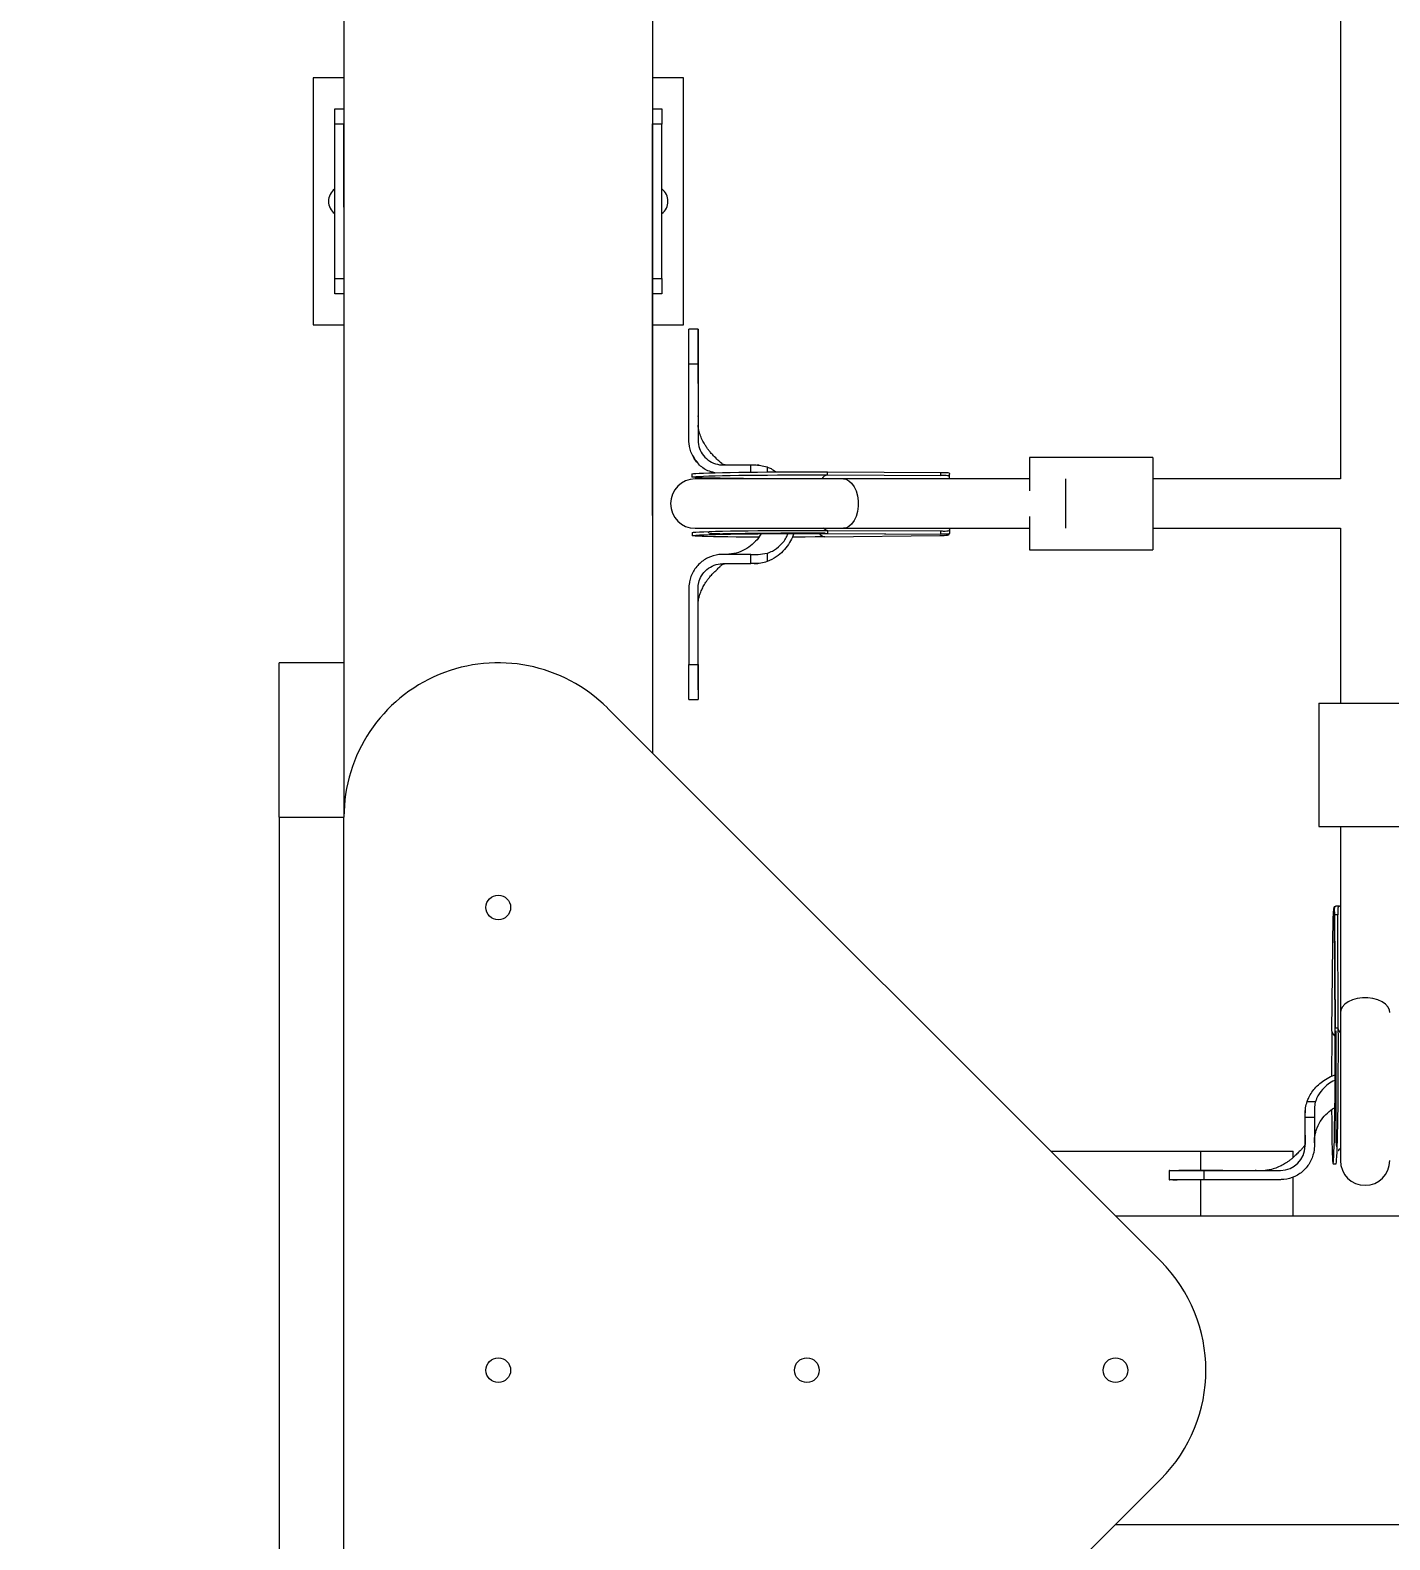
# Model space of a CAD drawing. Header units: millimetres. Extents: x -6879 to 7341, y -8047 to 7187.
# Drawn here: x -4537 to -4096.5, y -90.8 to 398.5 of the extents above; entities that cross this region are included whole.
import ezdxf

# ---------------------------------------------------------------- set-up
doc = ezdxf.new("R2010")
doc.units = ezdxf.units.MM
for name, color, linetype in [('DIKOM_ОБЪЕКТ', 7, 'Continuous'), ('DIKOM_РАЗМЕР_ЗОНА', 7, 'Continuous'), ('DIKOM_РАЗМЕР_ОБЪЕКТА', 7, 'Continuous')]:
    doc.layers.add(name, color=color, linetype=linetype)
doc.styles.add('style1', font='arial.ttf', dxfattribs={"width": 0.8})
doc.dimstyles.new('1-50', dxfattribs={"dimtxt": 300, "dimasz": 200, "dimexe": 100, "dimexo": 0, "dimgap": 100, "dimtad": 0, "dimdec": 0, "dimtxsty": 'style1', "dimcen": 0, "dimclrd": 7, "dimclre": 7, "dimadec": 1, "dimazin": 2, "dimtfac": 1, "dimtdec": 0, "dimtmove": 1, "dimatfit": 3, "dimfxl": 0, "dimlwd": 25, "dimlwe": 18, "dimarcsym": 0})

# ---------------------------------------------------------------- blocks, each defined once
blk = doc.blocks.new('*D20')
at = {"layer": 'Defpoints', "color": 0, "transparency": 16777216}
for p in [(-335.47, 4138.44), (-5198.79, -5966.88), (-1568.13, -5966.88)]:
    blk.add_point(p, dxfattribs=at)
at = {"layer": 'DIKOM_РАЗМЕР_ОБЪЕКТА', "color": 7, "lineweight": 18, "transparency": 16777216}
for p, q in [((-335.47, 4138.44), (-5298.79, 4138.44)), ((-1568.13, -5966.88), (-5298.79, -5966.88))]:
    blk.add_line(p, q, dxfattribs=at)
at = {"layer": 'DIKOM_РАЗМЕР_ОБЪЕКТА', "color": 7, "lineweight": 25, "transparency": 16777216}
for p, q in [((-5198.79, 3938.44), (-5198.79, -81.84)), ((-5198.79, -5766.88), (-5198.79, -1161.62))]:
    blk.add_line(p, q, dxfattribs=at)
at = {"layer": 'DIKOM_РАЗМЕР_ОБЪЕКТА', "color": 7, "transparency": 16777216}
for points in [[(-5232.12, 3938.44), (-5165.46, 3938.44), (-5198.79, 4138.44)], [(-5232.12, -5766.88), (-5165.46, -5766.88), (-5198.79, -5966.88)]]:
    blk.add_solid(points, dxfattribs=at)
at = {"layer": 'DIKOM_РАЗМЕР_ОБЪЕКТА', "color": 0, "transparency": 16777216, "insert": (-5198.79, -621.73), "char_height": 300, "attachment_point": 5, "rotation": 90, "style": 'style1'}
blk.add_mtext('10100', dxfattribs=at)
blk = doc.blocks.new('*D19')
at = {"layer": 'Defpoints', "color": 0, "transparency": 16777216}
for p in [(5624.04, 6094.27), (-4435.35, 2864.29), (5624.04, -2640.11)]:
    blk.add_point(p, dxfattribs=at)
at = {"layer": 'DIKOM_РАЗМЕР_ОБЪЕКТА', "color": 7, "lineweight": 18, "transparency": 16777216}
for p, q in [((-4435.35, 2864.29), (-4435.35, 6194.27)), ((5624.04, -2640.11), (5624.04, 6194.27))]:
    blk.add_line(p, q, dxfattribs=at)
at = {"layer": 'DIKOM_РАЗМЕР_ОБЪЕКТА', "color": 7, "lineweight": 25, "transparency": 16777216}
for p, q in [((-4235.35, 6094.27), (2113.67, 6094.27)), ((5424.04, 6094.27), (3193.46, 6094.27))]:
    blk.add_line(p, q, dxfattribs=at)
at = {"layer": 'DIKOM_РАЗМЕР_ОБЪЕКТА', "color": 7, "transparency": 16777216}
for points in [[(-4235.35, 6127.6), (-4235.35, 6060.94), (-4435.35, 6094.27)], [(5424.04, 6127.6), (5424.04, 6060.94), (5624.04, 6094.27)]]:
    blk.add_solid(points, dxfattribs=at)
at = {"layer": 'DIKOM_РАЗМЕР_ОБЪЕКТА', "color": 0, "transparency": 16777216, "insert": (2653.56, 6094.27), "char_height": 300, "attachment_point": 5, "style": 'style1'}
blk.add_mtext('10100', dxfattribs=at)
blk = doc.blocks.new('*D18')
at = {"layer": 'Defpoints', "color": 0, "transparency": 16777216}
for p in [(-342.29, 5666.7), (-6681.79, -8047.27), (-1651.48, -8047.27)]:
    blk.add_point(p, dxfattribs=at)
at = {"layer": 'DIKOM_РАЗМЕР_ЗОНА', "color": 7, "lineweight": 18, "transparency": 16777216}
for p, q in [((-342.29, 5666.7), (-6781.79, 5666.7)), ((-1651.48, -8047.27), (-6781.79, -8047.27))]:
    blk.add_line(p, q, dxfattribs=at)
at = {"layer": 'DIKOM_РАЗМЕР_ЗОНА', "color": 7, "lineweight": 25, "transparency": 16777216}
for p, q in [((-6681.79, 5466.7), (-6681.79, -340.84)), ((-6681.79, -7847.27), (-6681.79, -1420.62))]:
    blk.add_line(p, q, dxfattribs=at)
at = {"layer": 'DIKOM_РАЗМЕР_ЗОНА', "color": 7, "transparency": 16777216}
for points in [[(-6715.12, 5466.7), (-6648.46, 5466.7), (-6681.79, 5666.7)], [(-6715.12, -7847.27), (-6648.46, -7847.27), (-6681.79, -8047.27)]]:
    blk.add_solid(points, dxfattribs=at)
at = {"layer": 'DIKOM_РАЗМЕР_ЗОНА', "color": 0, "transparency": 16777216, "insert": (-6681.79, -880.73), "char_height": 300, "attachment_point": 5, "rotation": 90, "style": 'style1'}
blk.add_mtext('13700', dxfattribs=at)
blk = doc.blocks.new('*D17')
at = {"layer": 'Defpoints', "color": 0, "transparency": 16777216}
for p in [(-5935.35, 6990.27), (-5935.35, 998.27), (7340.79, -2830.86)]:
    blk.add_point(p, dxfattribs=at)
at = {"layer": 'DIKOM_РАЗМЕР_ЗОНА', "color": 7, "lineweight": 18, "transparency": 16777216}
for p, q in [((-5935.35, 998.27), (-5935.35, 7090.27)), ((7340.79, -2830.86), (7340.79, 7090.27))]:
    blk.add_line(p, q, dxfattribs=at)
at = {"layer": 'DIKOM_РАЗМЕР_ЗОНА', "color": 7, "lineweight": 25, "transparency": 16777216}
for p, q in [((-5735.35, 6990.27), (2016.67, 6990.27)), ((7140.79, 6990.27), (3096.46, 6990.27))]:
    blk.add_line(p, q, dxfattribs=at)
at = {"layer": 'DIKOM_РАЗМЕР_ЗОНА', "color": 7, "transparency": 16777216}
for points in [[(-5735.35, 7023.6), (-5735.35, 6956.94), (-5935.35, 6990.27)], [(7140.79, 7023.6), (7140.79, 6956.94), (7340.79, 6990.27)]]:
    blk.add_solid(points, dxfattribs=at)
at = {"layer": 'DIKOM_РАЗМЕР_ЗОНА', "color": 0, "transparency": 16777216, "insert": (2556.56, 6990.27), "char_height": 300, "attachment_point": 5, "style": 'style1'}
blk.add_mtext('13300', dxfattribs=at)

msp = doc.modelspace()

# ---------------------------------------------------------------- linework, layer by layer
at = {"layer": 'DIKOM_ОБЪЕКТ', "color": 7, "linetype": 'Continuous', "lineweight": 15}
for p, q in [((-4435.35, 1464.18), (-4435.35, 143.47)), ((-4335.35, 1464.18), (-4335.35, 164.18)), ((-4112.47, 537.06), (-4112.47, 253.06)), ((-4435.35, 416.18), (-4435.35, 389.18)), ((-4335.36, 389.18), (-4335.36, 368.18)), ((-4335.36, 389.18), (-4335.35, 389.18)), ((-4335.35, 389.18), (-4335.35, 368.18)), ((-4445.35, 383.05), (-4445.35, 303.05)), ((-4435.35, 383.05), (-4445.35, 383.05)), ((-4325.35, 383.05), (-4335.35, 383.05)), ((-4325.35, 303.05), (-4325.35, 383.05)), ((-4438.35, 373.05), (-4435.35, 373.05)), ((-4438.35, 368.05), (-4438.35, 373.05)), ((-4335.35, 373.05), (-4332.35, 373.05)), ((-4332.35, 373.05), (-4332.35, 368.05)), ((-4435.35, 368.05), (-4438.35, 368.05)), ((-4438.35, 318.05), (-4438.35, 368.05)), ((-4435.36, 341.18), (-4435.36, 368.18)), ((-4335.36, 368.18), (-4335.35, 368.18)), ((-4335.36, 341.18), (-4335.36, 368.18)), ((-4335.36, 368.18), (-4335.35, 368.18)), ((-4335.35, 341.18), (-4335.35, 368.18)), ((-4332.35, 368.05), (-4335.35, 368.05)), ((-4332.35, 318.05), (-4332.35, 368.05)), ((-4435.35, 341.18), (-4435.36, 341.18)), ((-4435.35, 341.18), (-4435.35, 241.18)), ((-4335.35, 241.18), (-4335.35, 341.18)), ((-4335.35, 341.18), (-4335.35, 341.18)), ((-4438.35, 318.05), (-4435.35, 318.05)), ((-4438.35, 313.05), (-4438.35, 318.05)), ((-4335.35, 318.05), (-4332.35, 318.05)), ((-4332.35, 318.05), (-4332.35, 313.05)), ((-4435.35, 313.05), (-4438.35, 313.05)), ((-4332.35, 313.05), (-4335.35, 313.05)), ((-4445.35, 303.05), (-4435.35, 303.05)), ((-4335.35, 303.05), (-4325.35, 303.05)), ((-4320.59, 301.61), (-4323.59, 301.61)), ((-4320.59, 296.33), (-4320.59, 301.61)), ((-4320.59, 293.12), (-4320.59, 294.39)), ((-4323.59, 265.61), (-4323.59, 290.33)), ((-4323.59, 290.33), (-4320.59, 290.33)), ((-4320.59, 290.33), (-4320.59, 265.61)), ((-4322.34, 260.64), (-4321.3, 258.88)), ((-4173.25, 260.06), (-4213.25, 260.06)), ((-4213.25, 260.06), (-4213.25, 249.21)), ((-4173.25, 260.06), (-4173.25, 230.06)), ((-4322.61, 254.67), (-4322.6, 253.67)), ((-4321.38, 259), (-4320.63, 258.18)), ((-4312.59, 257.61), (-4311.59, 257.61)), ((-4311.59, 257.61), (-4303.46, 257.61)), ((-4303.46, 255.29), (-4303.46, 257.61)), ((-4300.82, 257.52), (-4301.52, 257.55)), ((-4298.25, 256.95), (-4298.25, 255.34)), ((-4278.67, 254.38), (-4278.67, 255.38)), ((-4278.67, 255.38), (-4241.99, 255.19)), ((-4241.99, 254.19), (-4241.99, 255.19)), ((-4239.11, 253.61), (-4239.11, 254.66)), ((-4273.53, 253.06), (-4321.53, 253.06)), ((-4278.67, 254.38), (-4241.99, 254.19)), ((-4213.25, 253.06), (-4273.53, 253.06)), ((-4201.53, 253.06), (-4201.53, 237.06)), ((-4112.47, 253.06), (-4173.25, 253.06)), ((-4213.25, 240.91), (-4213.25, 230.06)), ((-4322.53, 235.67), (-4322.53, 234.67)), ((-4321.53, 237.06), (-4273.53, 237.06)), ((-4278.75, 236.38), (-4279.34, 236.54)), ((-4278.68, 235.38), (-4240.71, 235.19)), ((-4278.68, 235.38), (-4278.59, 235.38)), ((-4278.59, 235.38), (-4278.6, 236.38)), ((-4278.6, 236.38), (-4241.92, 236.2)), ((-4278.59, 235.38), (-4241.92, 235.2)), ((-4273.53, 237.06), (-4213.25, 237.06)), ((-4241.92, 235.2), (-4241.92, 236.2)), ((-4239.04, 235.58), (-4239.04, 236.63)), ((-4173.25, 237.06), (-4112.47, 237.06)), ((-4112.47, 237.06), (-4112.47, 180.4)), ((-4279.57, 234.3), (-4242.31, 234.73)), ((-4213.25, 230.06), (-4173.25, 230.06)), ((-4311.59, 228.61), (-4312.59, 228.61)), ((-4312.59, 225.61), (-4311.59, 225.61)), ((-4303.46, 228.61), (-4311.59, 228.61)), ((-4311.59, 225.61), (-4303.46, 225.61)), ((-4303.46, 225.61), (-4303.46, 228.61)), ((-4302.45, 225.63), (-4301.24, 225.66)), ((-4301.94, 225.65), (-4301.25, 225.7)), ((-4298.25, 229), (-4298.25, 226.28)), ((-4323.59, 217.61), (-4323.59, 192.9)), ((-4320.59, 192.9), (-4320.59, 217.6)), ((-4435.35, 193.47), (-4456.35, 193.47)), ((-4456.35, 143.47), (-4456.35, 193.47)), ((-4323.59, 192.9), (-4320.59, 192.9)), ((-4320.59, 188.75), (-4320.59, 181.63)), ((-4323.59, 181.61), (-4320.59, 181.61)), ((-4170.71, -0.46), (-4350, 178.82)), ((-4119.47, 180.4), (-4119.47, 140.4)), ((-4119.47, 180.4), (-4104.47, 180.4)), ((-4104.47, 180.4), (-4089.47, 180.4)), ((-4456.35, 143.47), (-4435.35, 143.47)), ((-4456.35, 143.47), (-4456.35, -215.11)), ((-4435.35, -215.11), (-4435.35, 143.47)), ((-4119.47, 140.4), (-4104.47, 140.4)), ((-4112.47, 140.4), (-4112.47, 80.12)), ((-4104.47, 140.4), (-4089.47, 140.4)), ((-4114.34, 112.76), (-4114.15, 74.97)), ((-4112.9, 114.6), (-4113.95, 114.61)), ((-4115.24, 74.08), (-4114.8, 111.34)), ((-4114.15, 75.05), (-4114.34, 111.73)), ((-4113.34, 111.73), (-4114.34, 111.73)), ((-4113.15, 75.05), (-4113.34, 111.73)), ((-4112.47, 80.12), (-4112.47, 32.12)), ((-4113.15, 75.05), (-4114.15, 75.05)), ((-4114.15, 75.05), (-4114.15, 74.97)), ((-4113, 74.31), (-4113.15, 74.9)), ((-4123.25, 51.29), (-4120.53, 51.29)), ((-4120.92, 46.08), (-4123.92, 46.08)), ((-4123.92, 37.94), (-4123.92, 46.08)), ((-4123.87, 48.29), (-4123.89, 47.59)), ((-4123.86, 48.57), (-4123.87, 47.78)), ((-4120.92, 46.08), (-4120.92, 37.94)), ((-4206.35, 35.18), (-4157.78, 35.18)), ((-4157.78, 35.18), (-4127.78, 35.18)), ((-4157.78, 35.18), (-4157.78, 28.94)), ((-4127.78, 33.12), (-4127.78, 35.18)), ((-4123.92, 36.94), (-4123.92, 37.94)), ((-4120.92, 37.94), (-4120.92, 36.94)), ((-4114.86, 31.12), (-4113.86, 31.11)), ((-4167.92, 28.94), (-4167.92, 25.94)), ((-4162.11, 28.94), (-4164.84, 28.94)), ((-4155.41, 28.94), (-4162.04, 28.94)), ((-4157.78, 25.94), (-4157.78, 14.18)), ((-4156.81, 28.94), (-4157.21, 28.94)), ((-4156.64, 25.94), (-4156.64, 28.94)), ((-4156.64, 28.94), (-4131.92, 28.94)), ((-4131.92, 25.94), (-4156.64, 25.94)), ((-4127.78, 14.18), (-4127.78, 26.77)), ((-4185.35, 14.18), (-3135.35, 14.18)), ((-4170.71, -71.18), (-4350, -250.46)), ((-4185.35, -85.82), (-3135.35, -85.82))]:
    msp.add_line(p, q, dxfattribs=at)
at = {"layer": 'DIKOM_ОБЪЕКТ', "color": 7, "linetype": 'Continuous', "lineweight": 15, "flags": 128}
for points in [[(-4322.61, 254.67), (-4322.53, 254.71), (-4322.12, 254.78), (-4321.35, 254.84), (-4320.25, 254.91), (-4318.82, 254.97), (-4317.07, 255.03), (-4315.03, 255.09), (-4312.72, 255.14), (-4310.17, 255.19), (-4307.41, 255.24), (-4304.46, 255.28), (-4301.37, 255.31), (-4298.16, 255.34), (-4294.88, 255.37), (-4291.56, 255.38), (-4288.24, 255.39), (-4284.96, 255.39), (-4281.76, 255.39), (-4278.67, 255.38)], [(-4305.9, 253.21), (-4308.31, 253.23), (-4311.01, 253.25), (-4313.49, 253.29), (-4315.71, 253.33), (-4317.66, 253.37), (-4319.31, 253.42), (-4320.64, 253.47), (-4321.63, 253.53), (-4322.28, 253.59), (-4322.58, 253.65), (-4322.53, 253.71), (-4322.11, 253.78), (-4321.35, 253.84), (-4320.25, 253.91), (-4318.81, 253.97), (-4317.07, 254.03), (-4315.03, 254.09), (-4312.72, 254.14), (-4310.17, 254.19), (-4307.4, 254.24), (-4304.46, 254.28), (-4301.36, 254.31), (-4298.16, 254.34), (-4294.88, 254.37), (-4291.56, 254.38), (-4288.24, 254.39), (-4284.96, 254.39), (-4281.76, 254.39), (-4278.67, 254.38)], [(-4273.53, 253.06), (-4272.75, 252.95), (-4271.75, 252.49), (-4270.84, 251.68), (-4270.05, 250.56), (-4269.42, 249.18), (-4268.98, 247.61), (-4268.76, 245.92), (-4268.76, 244.19), (-4268.98, 242.5), (-4269.42, 240.93), (-4270.05, 239.56), (-4270.84, 238.44), (-4271.75, 237.63), (-4272.75, 237.16), (-4273.53, 237.06)], [(-4322.53, 235.67), (-4322.46, 235.72), (-4322.04, 235.78), (-4321.28, 235.85), (-4320.18, 235.91), (-4318.74, 235.97), (-4316.99, 236.03), (-4314.96, 236.09), (-4312.65, 236.15), (-4310.1, 236.2), (-4307.33, 236.24), (-4304.39, 236.28), (-4301.29, 236.32), (-4298.09, 236.35), (-4294.81, 236.37), (-4291.49, 236.39), (-4288.17, 236.4), (-4284.89, 236.4), (-4281.69, 236.39), (-4278.6, 236.38)], [(-4301.06, 234.19), (-4302.3, 234.2), (-4305.35, 234.21), (-4308.24, 234.23), (-4310.94, 234.26), (-4313.41, 234.29), (-4315.64, 234.33), (-4317.58, 234.37), (-4319.23, 234.42), (-4320.56, 234.47), (-4321.56, 234.53), (-4322.21, 234.59), (-4322.51, 234.65), (-4322.45, 234.72), (-4322.04, 234.78), (-4321.28, 234.85), (-4320.17, 234.91), (-4318.74, 234.97), (-4316.99, 235.03), (-4314.95, 235.09), (-4312.64, 235.15), (-4310.09, 235.2), (-4307.33, 235.24), (-4304.38, 235.28), (-4301.29, 235.32), (-4298.08, 235.35), (-4294.8, 235.37), (-4291.48, 235.39), (-4288.17, 235.4), (-4284.89, 235.4), (-4281.68, 235.39), (-4278.59, 235.38), (-4278.59, 235.38)], [(-4279.34, 236.54), (-4279.35, 236.54), (-4280.05, 237.06)], [(-4279.57, 234.3), (-4282.7, 234.26), (-4285.93, 234.23), (-4289.23, 234.21), (-4290.06, 234.21)], [(-4096.47, 80.12), (-4096.58, 80.89), (-4097.04, 81.89), (-4097.85, 82.81), (-4098.97, 83.6), (-4100.35, 84.23), (-4101.92, 84.67), (-4103.61, 84.89), (-4105.34, 84.89), (-4107.03, 84.67), (-4108.6, 84.23), (-4109.97, 83.6), (-4111.09, 82.81), (-4111.9, 81.89), (-4112.37, 80.89), (-4112.47, 80.12)], [(-4115.24, 74.08), (-4115.27, 70.95), (-4115.3, 67.71), (-4115.32, 64.42), (-4115.33, 61.1), (-4115.34, 59.48)], [(-4115.32, 48.53), (-4115.32, 48.3), (-4115.3, 45.41), (-4115.28, 42.71), (-4115.24, 40.24), (-4115.2, 38.01), (-4115.16, 36.06), (-4115.11, 34.41), (-4115.06, 33.08), (-4115, 32.09), (-4114.94, 31.44), (-4114.88, 31.14), (-4114.82, 31.19), (-4114.75, 31.61), (-4114.69, 32.37), (-4114.62, 33.48), (-4114.56, 34.91), (-4114.5, 36.66), (-4114.44, 38.7), (-4114.39, 41), (-4114.34, 43.55), (-4114.29, 46.32), (-4114.25, 49.26), (-4114.22, 52.36), (-4114.19, 55.56), (-4114.16, 58.84), (-4114.15, 62.16), (-4114.14, 65.48), (-4114.14, 68.76), (-4114.14, 71.96), (-4114.15, 75.05)], [(-4113.86, 31.11), (-4113.82, 31.19), (-4113.75, 31.6), (-4113.69, 32.37), (-4113.62, 33.47), (-4113.56, 34.91), (-4113.5, 36.65), (-4113.44, 38.69), (-4113.39, 41), (-4113.34, 43.55), (-4113.29, 46.32), (-4113.25, 49.26), (-4113.22, 52.35), (-4113.19, 55.56), (-4113.16, 58.84), (-4113.15, 62.16), (-4113.14, 65.48), (-4113.14, 68.76), (-4113.14, 71.96), (-4113.15, 75.05)], [(-4112.47, 73.6), (-4112.99, 74.29), (-4113, 74.31)]]:
    msp.add_lwpolyline(points, dxfattribs=at)
at = {"layer": 'DIKOM_ОБЪЕКТ', "color": 7, "linetype": 'Continuous', "lineweight": 15}
for centre in [(-4385.35, 114.18), (-4385.35, -35.82), (-4285.35, -35.82), (-4185.35, -35.82)]:
    msp.add_circle(centre, 4, dxfattribs=at)
for centre, radius, start, end in [((-4435.35, 343.05), 5, 126.8699, 180), ((-4435.35, 343.05), 5, 180, 233.1301), ((-4335.35, 343.05), 5, 0, 53.1301), ((-4335.35, 343.05), 5, 306.8699, 0), ((-4321.53, 245.06), 8, 90, 270), ((-4278.19, 251.79), 2.63, 100.4193, 151.2104), ((-4279.15, 236.97), 2.71, 212.8983, 261.0622), ((-4385.35, 143.47), 50, 45, 180), ((-4112.59, 74.49), 2.68, 188.7872, 236.0855), ((-4131.92, 36.94), 8, 270.0011, 359.9998), ((-4104.47, 32.12), 8, 180, 0), ((-4206.06, -35.82), 50, 315, 45)]:
    msp.add_arc(centre, radius, start, end, dxfattribs=at)
for points, knots in [([(-4323.59, 290.33), (-4323.59, 290.41), (-4323.59, 290.79), (-4323.59, 292.37), (-4323.59, 294.68), (-4323.59, 297.2), (-4323.59, 299.1), (-4323.59, 300.53), (-4323.59, 301.35), (-4323.59, 301.7), (-4323.59, 301.6), (-4323.59, 301.6)], [0, 0, 0, 0, 0.011392, 0.056973, 0.240206, 0.388695, 0.54149, 0.689979, 0.842775, 0.991264, 1, 1, 1, 1]), ([(-4320.59, 301.59), (-4320.59, 301.6), (-4320.59, 301.69), (-4320.59, 301.34), (-4320.59, 300.48), (-4320.59, 299.04), (-4320.59, 297.11), (-4320.59, 294.34), (-4320.59, 291.84), (-4320.59, 290.33)], [0, 0, 0, 0, 0.0122964, 0.1651444, 0.3136832, 0.4665294, 0.6150707, 0.7679169, 1, 1, 1, 1]), ([(-4320.59, 293.34), (-4320.59, 293.96), (-4320.59, 295.17), (-4320.59, 295.95), (-4320.59, 296.33)], [0, 0, 0, 0, 0.507943, 1, 1, 1, 1]), ([(-4320.59, 288.74), (-4320.59, 290.04), (-4320.59, 292.53), (-4320.59, 294.86), (-4320.59, 295.98)], [0, 0, 0, 0, 0.52184, 1, 1, 1, 1]), ([(-4320.59, 284.01), (-4320.59, 285.32), (-4320.59, 287.83), (-4320.59, 289.79), (-4320.59, 290.72)], [0, 0, 0, 0, 0.52253, 1, 1, 1, 1]), ([(-4311.77, 257.61), (-4311.87, 257.61), (-4312.04, 257.61), (-4312.09, 257.63), (-4312.14, 257.63), (-4312.22, 257.65), (-4312.25, 257.66), (-4312.28, 257.67), (-4312.31, 257.69), (-4312.38, 257.71), (-4312.62, 257.8), (-4313.32, 258.34), (-4314.23, 259.25), (-4315.49, 260.44), (-4316.5, 261.53), (-4317.21, 262.41), (-4317.87, 263.33), (-4318.57, 264.43), (-4319.34, 265.85), (-4320.05, 267.6), (-4320.53, 269.42), (-4320.57, 270.12), (-4320.59, 270.48)], [0, 0, 0, 0, 0.018193, 0.034399, 0.052858, 0.056721, 0.058314, 0.059792, 0.061261, 0.062955, 0.067435, 0.091976, 0.17107, 0.268638, 0.337575, 0.396375, 0.442786, 0.502188, 0.593503, 0.710964, 0.847913, 1, 1, 1, 1]), ([(-4320.58, 273.28), (-4320.58, 273.32), (-4320.58, 273.42), (-4320.58, 273.52), (-4320.58, 273.57)], [0, 0, 0, 0, 0.4996019, 1, 1, 1, 1]), ([(-4315.2, 255.08), (-4315.96, 255.26), (-4317.93, 255.72), (-4320.59, 257.79), (-4322.74, 260.85), (-4323.53, 263.65), (-4323.58, 265.25), (-4323.59, 265.61)], [0, 0, 0, 0, 0.16019, 0.41561, 0.669918, 0.92431, 1, 1, 1, 1]), ([(-4320.59, 265.61), (-4320.59, 265.39), (-4320.56, 264.27), (-4320.03, 262.28), (-4318.51, 260.01), (-4316.33, 258.37), (-4314.22, 257.68), (-4312.96, 257.63), (-4312.59, 257.61)], [0, 0, 0, 0, 0.054127, 0.268334, 0.482542, 0.6973, 0.912, 1, 1, 1, 1]), ([(-4321.18, 258.73), (-4321.13, 258.68), (-4321.04, 258.57), (-4320.94, 258.45), (-4320.89, 258.39)], [0, 0, 0, 0, 0.499802, 1, 1, 1, 1]), ([(-4303.46, 257.61), (-4303.36, 257.61), (-4303, 257.61), (-4302.64, 257.61), (-4302.38, 257.61)], [0, 0, 0, 0, 0.256578, 1, 1, 1, 1]), ([(-4302.38, 257.61), (-4301.68, 257.59), (-4300.27, 257.54), (-4298.93, 257.15), (-4298.25, 256.95)], [0, 0, 0, 0, 0.492157, 1, 1, 1, 1]), ([(-4298.25, 256.95), (-4297.8, 256.79), (-4296.78, 256.41), (-4295.92, 255.74), (-4295.44, 255.36)], [0, 0, 0, 0, 0.433517, 1, 1, 1, 1]), ([(-4241.99, 255.19), (-4241.51, 255.19), (-4240.54, 255.19), (-4239.57, 255.12), (-4239.11, 254.98), (-4239.16, 254.73), (-4239.17, 254.66)], [0, 0, 0, 0, 0.295007, 0.590094, 0.881911, 1, 1, 1, 1]), ([(-4239.31, 253.09), (-4239.25, 253.2), (-4239.04, 253.6), (-4239.13, 253.93), (-4239.67, 254.14), (-4240.63, 254.19), (-4241.54, 254.19), (-4241.99, 254.19)], [0, 0, 0, 0, 0.099886, 0.334584, 0.554528, 0.779423, 1, 1, 1, 1]), ([(-4317.29, 235.77), (-4317.24, 235.73), (-4317.09, 235.58), (-4316.35, 235.44), (-4314.97, 235.35), (-4313.2, 235.32), (-4311.37, 235.34), (-4309.52, 235.37), (-4307.62, 235.41), (-4305.21, 235.44), (-4302.23, 235.48), (-4298.65, 235.51), (-4294.86, 235.54), (-4291.03, 235.56), (-4287.27, 235.57), (-4283.31, 235.57), (-4280.74, 235.56), (-4279.41, 235.55)], [0, 0, 0, 0, 0.037946, 0.115614, 0.188282, 0.255416, 0.316584, 0.355562, 0.402641, 0.459288, 0.525495, 0.601257, 0.686581, 0.75687, 0.832541, 0.913588, 1, 1, 1, 1]), ([(-4300.16, 235.5), (-4300.21, 235.38), (-4300.63, 234.39), (-4301.96, 232.78), (-4304.11, 230.84), (-4306.77, 229.41), (-4309.27, 228.75), (-4310.93, 228.62), (-4311.54, 228.61), (-4311.61, 228.61)], [0, 0, 0, 0, 0.027387, 0.230278, 0.43688, 0.646457, 0.868905, 0.985344, 1, 1, 1, 1]), ([(-4289.54, 235.56), (-4289.7, 235.1), (-4290.13, 233.79), (-4291.3, 231.76), (-4293.04, 229.57), (-4295.33, 227.57), (-4297.22, 226.73), (-4298.25, 226.28)], [0, 0, 0, 0, 0.1104735, 0.3124738, 0.5287839, 0.7448923, 1, 1, 1, 1]), ([(-4298.25, 229), (-4297.67, 229.21), (-4296.08, 229.78), (-4293.8, 231.58), (-4292.03, 233.66), (-4291.52, 235.18), (-4291.4, 235.56)], [0, 0, 0, 0, 0.189085, 0.516315, 0.879226, 1, 1, 1, 1]), ([(-4242.31, 234.73), (-4241.81, 234.74), (-4240.81, 234.75), (-4239.77, 234.82), (-4239.23, 234.98), (-4239.25, 235.26), (-4239.26, 235.36)], [0, 0, 0, 0, 0.2822234, 0.5644964, 0.8437146, 1, 1, 1, 1]), ([(-4241.92, 236.2), (-4241.44, 236.19), (-4240.47, 236.18), (-4239.48, 236.2), (-4239.02, 236.39), (-4239, 236.7), (-4239.18, 237), (-4239.21, 237.06)], [0, 0, 0, 0, 0.241039, 0.482114, 0.719948, 0.946029, 1, 1, 1, 1]), ([(-4239.1, 235.58), (-4239.09, 235.49), (-4239.09, 235.27), (-4239.65, 235.2), (-4240.61, 235.19), (-4241.5, 235.19), (-4241.92, 235.2)], [0, 0, 0, 0, 0.189171, 0.465088, 0.746926, 1, 1, 1, 1]), ([(-4312.59, 228.61), (-4312.68, 228.61), (-4313.1, 228.61), (-4314.76, 228.49), (-4317.51, 227.69), (-4320.56, 225.5), (-4322.72, 222.42), (-4323.53, 219.61), (-4323.58, 218), (-4323.59, 217.61)], [0, 0, 0, 0, 0.014799, 0.074105, 0.288776, 0.503469, 0.718044, 0.933087, 1, 1, 1, 1]), ([(-4320.59, 212.64), (-4320.58, 212.96), (-4320.55, 213.56), (-4320.2, 215.09), (-4319.65, 216.64), (-4318.94, 218.15), (-4318.21, 219.39), (-4317.44, 220.5), (-4316.71, 221.45), (-4315.76, 222.5), (-4314.62, 223.56), (-4313.74, 224.47), (-4313.03, 225.13), (-4312.58, 225.44), (-4312.38, 225.52), (-4312.33, 225.53), (-4312.3, 225.55), (-4312.28, 225.55), (-4312.25, 225.57), (-4312.16, 225.59), (-4312.15, 225.59), (-4312.05, 225.61), (-4312.01, 225.61), (-4311.69, 225.62), (-4311.29, 225.61), (-4310.94, 225.61)], [0, 0, 0, 0, 0.124109, 0.2381, 0.339915, 0.425649, 0.508331, 0.557899, 0.611274, 0.676138, 0.757219, 0.823996, 0.864584, 0.883787, 0.887178, 0.888509, 0.889672, 0.890777, 0.891899, 0.894482, 0.911792, 0.925076, 0.932809, 0.941954, 1, 1, 1, 1]), ([(-4320.59, 217.6), (-4320.59, 217.69), (-4320.59, 218.15), (-4320.46, 219.36), (-4319.84, 221.3), (-4318.34, 223.4), (-4316.1, 224.97), (-4314.06, 225.56), (-4312.88, 225.6), (-4312.59, 225.61)], [0, 0, 0, 0, 0.022082, 0.110619, 0.289024, 0.502891, 0.71773, 0.931842, 1, 1, 1, 1]), ([(-4303.46, 228.61), (-4303.37, 228.61), (-4302.95, 228.61), (-4302.18, 228.62), (-4300.51, 228.58), (-4299.21, 228.82), (-4298.25, 229)], [0, 0, 0, 0, 0.048501, 0.242296, 0.436099, 1, 1, 1, 1]), ([(-4302.38, 225.61), (-4302.47, 225.61), (-4302.83, 225.61), (-4303.19, 225.61), (-4303.46, 225.61)], [0, 0, 0, 0, 0.256261, 1, 1, 1, 1]), ([(-4298.25, 226.28), (-4298.9, 226.09), (-4300.24, 225.69), (-4301.65, 225.64), (-4302.37, 225.61)], [0, 0, 0, 0, 0.491575, 1, 1, 1, 1]), ([(-4320.58, 212.18), (-4320.58, 212.25), (-4320.58, 212.38), (-4320.58, 212.52), (-4320.58, 212.58)], [0, 0, 0, 0, 0.498423, 1, 1, 1, 1]), ([(-4320.59, 192.24), (-4320.59, 193.18), (-4320.59, 195.13), (-4320.59, 197.63), (-4320.59, 198.93)], [0, 0, 0, 0, 0.4775545, 1, 1, 1, 1]), ([(-4323.59, 181.63), (-4323.59, 181.67), (-4323.59, 181.76), (-4323.59, 182.61), (-4323.59, 183.95), (-4323.6, 185.82), (-4323.59, 188), (-4323.59, 190.39), (-4323.59, 192.05), (-4323.59, 192.9)], [0, 0, 0, 0, 0.144052, 0.292534, 0.445323, 0.593805, 0.746594, 0.872017, 1, 1, 1, 1]), ([(-4320.59, 184.72), (-4320.59, 185.63), (-4320.6, 188.76), (-4320.59, 191.9), (-4320.59, 194.12)], [0, 0, 0, 0, 0.29165, 1, 1, 1, 1]), ([(-4320.59, 192.9), (-4320.59, 192.81), (-4320.59, 192.4), (-4320.59, 190.68), (-4320.59, 188.27), (-4320.59, 185.73), (-4320.59, 183.89), (-4320.59, 182.56), (-4320.59, 181.75), (-4320.59, 181.67), (-4320.59, 181.63)], [0, 0, 0, 0, 0.012375, 0.0618903, 0.2611237, 0.4096342, 0.5624527, 0.7109645, 0.8637822, 1, 1, 1, 1]), ([(-4114.17, 114.39), (-4114.29, 114.39), (-4114.57, 114.39), (-4114.72, 113.81), (-4114.78, 112.8), (-4114.8, 111.83), (-4114.8, 111.34)], [0, 0, 0, 0, 0.189919, 0.454971, 0.723236, 1, 1, 1, 1]), ([(-4114.34, 111.73), (-4114.34, 112.22), (-4114.35, 113.19), (-4114.33, 114.15), (-4114.23, 114.61), (-4114.02, 114.57), (-4113.95, 114.55)], [0, 0, 0, 0, 0.294999, 0.590062, 0.881903, 1, 1, 1, 1]), ([(-4112.47, 114.42), (-4112.57, 114.48), (-4112.91, 114.68), (-4113.18, 114.59), (-4113.34, 114.05), (-4113.35, 113.08), (-4113.34, 112.18), (-4113.34, 111.73)], [0, 0, 0, 0, 0.0861266, 0.3244015, 0.5477032, 0.7760384, 1, 1, 1, 1]), ([(-4113.98, 74.23), (-4113.98, 73.17), (-4113.97, 71.08), (-4113.96, 67.83), (-4113.96, 64.62), (-4113.96, 61.49), (-4113.96, 58.49), (-4113.97, 54.76), (-4113.99, 50.54), (-4114, 46.22), (-4114, 42.79), (-4113.98, 40.21), (-4113.94, 38.39), (-4113.85, 37.26), (-4113.76, 36.65), (-4113.64, 36.6), (-4113.59, 36.58)], [0, 0, 0, 0, 0.069556, 0.136975, 0.202236, 0.265316, 0.3262, 0.384871, 0.495389, 0.596974, 0.689601, 0.773294, 0.848129, 0.91423, 0.971786, 1, 1, 1, 1]), ([(-4123.25, 51.29), (-4123.08, 51.72), (-4122.42, 53.41), (-4120.89, 55.55), (-4118.76, 57.5), (-4116.76, 58.82), (-4115.14, 59.67), (-4114.14, 59.96), (-4113.96, 60.01)], [0, 0, 0, 0, 0.1072, 0.415506, 0.589146, 0.76287, 0.958565, 1, 1, 1, 1]), ([(-4113.96, 58.24), (-4114.1, 58.2), (-4115, 57.87), (-4116.51, 56.88), (-4118.62, 55.05), (-4119.94, 53.04), (-4120.42, 51.62), (-4120.53, 51.29)], [0, 0, 0, 0, 0.044156, 0.287575, 0.540033, 0.892534, 1, 1, 1, 1]), ([(-4123.92, 47.16), (-4123.89, 47.85), (-4123.85, 49.26), (-4123.45, 50.6), (-4123.25, 51.29)], [0, 0, 0, 0, 0.492181, 1, 1, 1, 1]), ([(-4120.53, 51.29), (-4120.56, 51.2), (-4120.67, 50.8), (-4120.83, 50.06), (-4120.91, 49.22), (-4120.92, 48.03), (-4120.92, 47.04), (-4120.92, 46.22), (-4120.92, 46.08)], [0, 0, 0, 0, 0.048362, 0.242044, 0.435711, 0.532426, 0.919385, 1, 1, 1, 1]), ([(-4120.92, 37.89), (-4120.91, 38.32), (-4120.89, 39.17), (-4120.7, 40.42), (-4120.41, 41.63), (-4119.81, 43.32), (-4118.69, 45.42), (-4116.75, 47.57), (-4115.13, 48.9), (-4114.12, 49.33), (-4113.99, 49.39)], [0, 0, 0, 0, 0.090611, 0.180694, 0.268649, 0.354306, 0.562579, 0.767871, 0.969509, 1, 1, 1, 1]), ([(-4123.92, 46.08), (-4123.92, 46.17), (-4123.92, 46.53), (-4123.92, 46.89), (-4123.92, 47.16)], [0, 0, 0, 0, 0.256317, 1, 1, 1, 1]), ([(-4123.92, 40.25), (-4123.92, 40.29), (-4123.92, 40.36), (-4123.92, 40.18), (-4123.92, 39.52), (-4123.92, 38.79), (-4123.92, 38.24), (-4123.92, 37.74), (-4123.92, 37.48), (-4123.94, 37.4), (-4123.94, 37.36), (-4123.96, 37.29), (-4123.97, 37.26), (-4123.99, 37.23), (-4124, 37.2), (-4124.02, 37.14), (-4124.12, 36.89), (-4124.53, 36.39), (-4125.16, 35.66), (-4126.08, 34.82), (-4127.01, 33.79), (-4127.96, 32.93), (-4128.78, 32.28), (-4129.66, 31.65), (-4130.74, 30.96), (-4132.18, 30.19), (-4133.94, 29.47), (-4135.79, 29), (-4136.51, 28.96), (-4136.89, 28.94)], [0, 0, 0, 0, 0.038805, 0.073969, 0.124841, 0.172223, 0.205996, 0.227861, 0.241701, 0.25434, 0.268539, 0.27144, 0.272633, 0.273738, 0.274874, 0.276188, 0.279639, 0.298267, 0.33781, 0.388347, 0.446677, 0.494113, 0.533659, 0.567927, 0.614052, 0.684938, 0.776099, 0.882285, 1, 1, 1, 1]), ([(-4120.92, 36.94), (-4120.92, 36.85), (-4120.92, 36.43), (-4121.04, 34.77), (-4121.84, 32.03), (-4124.03, 28.97), (-4127.12, 26.81), (-4129.92, 26), (-4131.53, 25.95), (-4131.92, 25.94)], [0, 0, 0, 0, 0.014809, 0.074108, 0.288782, 0.503468, 0.718036, 0.933097, 1, 1, 1, 1]), ([(-4113.18, 35.45), (-4113.13, 35.42), (-4113.05, 35.36), (-4112.65, 35.89), (-4112.47, 36.11)], [0, 0, 0, 0, 0.5745724, 1, 1, 1, 1]), ([(-4156.64, 25.94), (-4156.71, 25.94), (-4157.09, 25.94), (-4158.67, 25.94), (-4160.99, 25.94), (-4163.51, 25.94), (-4165.4, 25.94), (-4166.84, 25.94), (-4167.66, 25.94), (-4168, 25.94), (-4167.91, 25.94), (-4167.9, 25.94)], [0, 0, 0, 0, 0.011402, 0.056976, 0.240213, 0.388697, 0.541493, 0.68998, 0.842775, 0.991264, 1, 1, 1, 1]), ([(-4167.9, 28.94), (-4167.9, 28.94), (-4168, 28.94), (-4167.64, 28.94), (-4166.79, 28.94), (-4165.35, 28.94), (-4163.41, 28.94), (-4160.64, 28.94), (-4158.14, 28.94), (-4156.64, 28.94)], [0, 0, 0, 0, 0.012296, 0.165143, 0.313683, 0.466528, 0.615072, 0.767915, 1, 1, 1, 1]), ([(-4166.75, 25.94), (-4166.4, 25.94), (-4166.04, 25.94), (-4165.43, 25.94), (-4165.4, 25.94)], [0, 0, 0, 0, 0.953997, 1, 1, 1, 1]), ([(-4150.6, 28.94), (-4151.9, 28.94), (-4154.4, 28.94), (-4156.36, 28.94), (-4157.29, 28.94)], [0, 0, 0, 0, 0.522459, 1, 1, 1, 1]), ([(-4147.14, 28.94), (-4147.1, 28.94), (-4146.54, 28.94), (-4145.56, 28.94), (-4144.37, 28.94), (-4143.65, 28.94), (-4143.34, 28.94), (-4143.43, 28.94), (-4143.43, 28.94)], [0, 0, 0, 0, 0.022189, 0.263629, 0.505075, 0.746545, 0.988001, 1, 1, 1, 1]), ([(-4139.76, 28.95), (-4139.81, 28.95), (-4139.91, 28.95), (-4140.01, 28.95), (-4140.06, 28.95)], [0, 0, 0, 0, 0.499199, 1, 1, 1, 1])]:
    msp.add_open_spline(points, degree=3, knots=knots, dxfattribs=at)

# ---------------------------------------------------------------- dimensions: what is measured, and where the dimension line sits
at = {"layer": 'DIKOM_РАЗМЕР_ЗОНА'}
dim = msp.add_linear_dim(base=(-5935.35, 6990.27), p1=(7340.79, -2830.86), p2=(-5935.35, 998.27), text='13300', dimstyle='1-50', override={"dimscale": 1, "dimtix": 0, "dimtofl": 1, "dimtmove": 1, "dimatfit": 3}, dxfattribs=at)
dim.commit()
dim.dimension.update_dxf_attribs({"geometry": '*D17', "text_midpoint": (2556.56, 6990.27), "dimtype": 160})
dim = msp.add_linear_dim(base=(-6681.79, -8047.27), p1=(-342.29, 5666.7), p2=(-1651.48, -8047.27), angle=270, text='13700', dimstyle='1-50', override={"dimscale": 1, "dimtix": 0, "dimtofl": 1, "dimtmove": 1, "dimatfit": 3}, dxfattribs=at)
dim.commit()
dim.dimension.update_dxf_attribs({"geometry": '*D18', "text_midpoint": (-6681.79, -880.73), "dimtype": 160})
at = {"layer": 'DIKOM_РАЗМЕР_ОБЪЕКТА'}
dim = msp.add_linear_dim(base=(5624.04, 6094.27), p1=(-4435.35, 2864.29), p2=(5624.04, -2640.11), text='10100', dimstyle='1-50', override={"dimscale": 1, "dimtix": 0, "dimtofl": 1, "dimtmove": 1, "dimatfit": 3}, dxfattribs=at)
dim.commit()
dim.dimension.update_dxf_attribs({"geometry": '*D19', "text_midpoint": (2653.56, 6094.27), "dimtype": 160})
dim = msp.add_linear_dim(base=(-5198.79, -5966.88), p1=(-335.47, 4138.44), p2=(-1568.13, -5966.88), angle=270, text='10100', dimstyle='1-50', override={"dimscale": 1, "dimtix": 0, "dimtofl": 1, "dimtmove": 1, "dimatfit": 3}, dxfattribs=at)
dim.commit()
dim.dimension.update_dxf_attribs({"geometry": '*D20', "text_midpoint": (-5198.79, -621.73), "dimtype": 160})

doc.saveas('drawing.dxf')
